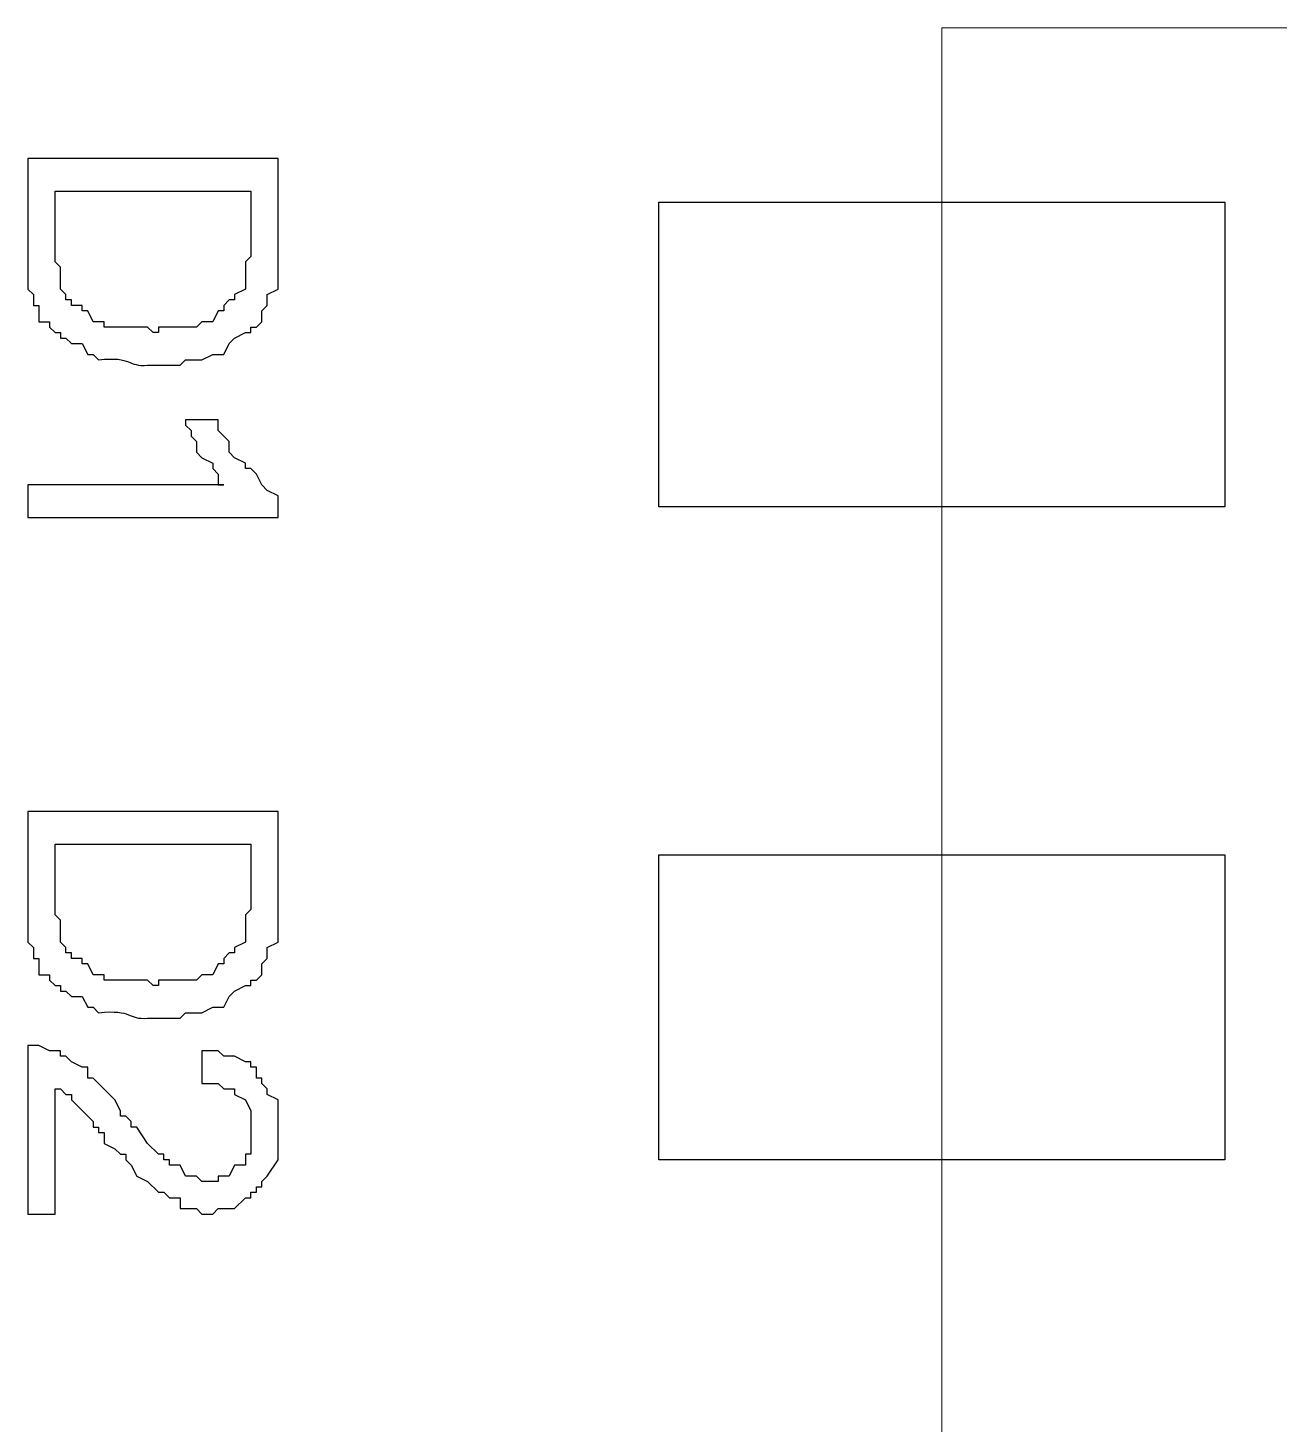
# Model space of a CAD drawing. Header units: millimetres. Extents: x -3 to 153, y 27 to 116.
# Drawn here: x 47.92 to 52.79, y 91.96 to 97.39 of the extents above; entities that cross this region are included whole.
import ezdxf

# ---------------------------------------------------------------- set-up
doc = ezdxf.new("R2010")
doc.units = ezdxf.units.MM
doc.header["$MEASUREMENT"] = 0
doc.layers.add('layer 1', color=7, linetype='Continuous')

msp = doc.modelspace()

# ---------------------------------------------------------------- linework, layer by layer
at = {"layer": 'layer 1', "color": 0, "lineweight": 20}
for points in [[(51.4728, 87.2514), (51.4728, 87.2514), (51.4728, 97.3902), (51.4728, 97.3902)], [(51.4728, 97.3902), (51.4728, 97.3902), (56.5528, 97.3902), (56.5528, 97.3902)]]:
    msp.add_open_spline(points, degree=3, dxfattribs=at)
at = {"layer": 'layer 1', "color": 0}
for points, knots in [([(47.9168, 96.8822), (47.9168, 96.8822), (48.8904, 96.8822), (48.8904, 96.8822), (48.8904, 96.8822), (48.8904, 96.8822), (48.8904, 96.5647), (48.8904, 96.5647), (48.8904, 96.5647), (48.8904, 96.5153), (48.8904, 96.4659), (48.8904, 96.4165), (48.8904, 96.4165), (48.8904, 96.4165), (48.8904, 96.3742), (48.8904, 96.3742), (48.8904, 96.3742), (48.8904, 96.3742), (48.8481, 96.353), (48.8481, 96.353), (48.8481, 96.353), (48.8481, 96.353), (48.8481, 96.3107), (48.8481, 96.3107), (48.8481, 96.3107), (48.8481, 96.3107), (48.8269, 96.2895), (48.8269, 96.2895), (48.8269, 96.2895), (48.8269, 96.2895), (48.8269, 96.2472), (48.8269, 96.2472), (48.8269, 96.2472), (48.8269, 96.2472), (48.8058, 96.226), (48.8058, 96.226), (48.8058, 96.226), (48.8058, 96.226), (48.7846, 96.226), (48.7846, 96.226), (48.7846, 96.226), (48.7846, 96.226), (48.7846, 96.2049), (48.7846, 96.2049), (48.7846, 96.2049), (48.7846, 96.2049), (48.7634, 96.2049), (48.7634, 96.2049), (48.7634, 96.2049), (48.7634, 96.2049), (48.7211, 96.1837), (48.7211, 96.1837), (48.7211, 96.1837), (48.7211, 96.1837), (48.6999, 96.1625), (48.6999, 96.1625), (48.6999, 96.1625), (48.6999, 96.1625), (48.6788, 96.1202), (48.6788, 96.1202), (48.6788, 96.1202), (48.6788, 96.1202), (48.6364, 96.1202), (48.6364, 96.1202), (48.6364, 96.1202), (48.6364, 96.1202), (48.5941, 96.099), (48.5941, 96.099), (48.5941, 96.099), (48.5941, 96.099), (48.5306, 96.099), (48.5306, 96.099), (48.5306, 96.099), (48.5306, 96.099), (48.5094, 96.0779), (48.5094, 96.0779), (48.5094, 96.0779), (48.5094, 96.0779), (48.3824, 96.0779), (48.3824, 96.0779), (48.3824, 96.0779), (48.3038, 96.0708), (48.3249, 96.1139), (48.1919, 96.099), (48.1919, 96.099), (48.1919, 96.099), (48.1708, 96.1202), (48.1708, 96.1202), (48.1708, 96.1202), (48.1708, 96.1202), (48.1496, 96.1202), (48.1496, 96.1202), (48.1496, 96.1202), (48.1496, 96.1202), (48.1284, 96.1625), (48.1284, 96.1625), (48.1284, 96.1625), (48.1284, 96.1625), (48.0861, 96.1625), (48.0861, 96.1625), (48.0861, 96.1625), (48.0861, 96.1625), (48.0649, 96.1837), (48.0649, 96.1837), (48.0649, 96.1837), (48.0649, 96.1837), (48.0438, 96.1837), (48.0438, 96.1837), (48.0438, 96.1837), (48.0438, 96.1837), (48.0438, 96.2049), (48.0438, 96.2049), (48.0438, 96.2049), (48.0438, 96.2049), (48.0226, 96.2049), (48.0226, 96.2049), (48.0226, 96.2049), (48.0226, 96.2049), (48.0014, 96.226), (48.0014, 96.226), (48.0014, 96.226), (48.0014, 96.226), (48.0014, 96.2472), (48.0014, 96.2472), (48.0014, 96.2472), (48.0014, 96.2472), (47.9591, 96.2472), (47.9591, 96.2472), (47.9591, 96.2472), (47.9591, 96.2472), (47.9591, 96.3107), (47.9591, 96.3107), (47.9591, 96.3107), (47.9591, 96.3107), (47.9379, 96.3107), (47.9379, 96.3107), (47.9379, 96.3107), (47.9379, 96.3107), (47.9379, 96.353), (47.9379, 96.353), (47.9379, 96.353), (47.9379, 96.353), (47.9168, 96.3742), (47.9168, 96.3742), (47.9168, 96.3742), (47.9168, 96.3742), (47.9168, 96.5435), (47.9168, 96.5435), (47.9168, 96.5435), (47.9168, 96.5435), (47.9168, 96.8822), (47.9168, 96.8822)], [0, 0, 0, 0, 0.025641, 0.025641, 0.025641, 0.025641, 0.051282, 0.051282, 0.051282, 0.051282, 0.076923, 0.076923, 0.076923, 0.076923, 0.102564, 0.102564, 0.102564, 0.102564, 0.128205, 0.128205, 0.128205, 0.128205, 0.153846, 0.153846, 0.153846, 0.153846, 0.179487, 0.179487, 0.179487, 0.179487, 0.205128, 0.205128, 0.205128, 0.205128, 0.230769, 0.230769, 0.230769, 0.230769, 0.25641, 0.25641, 0.25641, 0.25641, 0.282051, 0.282051, 0.282051, 0.282051, 0.307692, 0.307692, 0.307692, 0.307692, 0.333333, 0.333333, 0.333333, 0.333333, 0.358974, 0.358974, 0.358974, 0.358974, 0.384615, 0.384615, 0.384615, 0.384615, 0.410256, 0.410256, 0.410256, 0.410256, 0.435897, 0.435897, 0.435897, 0.435897, 0.461538, 0.461538, 0.461538, 0.461538, 0.487179, 0.487179, 0.487179, 0.487179, 0.512821, 0.512821, 0.512821, 0.512821, 0.538462, 0.538462, 0.538462, 0.538462, 0.564103, 0.564103, 0.564103, 0.564103, 0.589744, 0.589744, 0.589744, 0.589744, 0.615385, 0.615385, 0.615385, 0.615385, 0.641026, 0.641026, 0.641026, 0.641026, 0.666667, 0.666667, 0.666667, 0.666667, 0.692308, 0.692308, 0.692308, 0.692308, 0.717949, 0.717949, 0.717949, 0.717949, 0.74359, 0.74359, 0.74359, 0.74359, 0.769231, 0.769231, 0.769231, 0.769231, 0.794872, 0.794872, 0.794872, 0.794872, 0.820513, 0.820513, 0.820513, 0.820513, 0.846154, 0.846154, 0.846154, 0.846154, 0.871795, 0.871795, 0.871795, 0.871795, 0.897436, 0.897436, 0.897436, 0.897436, 0.923077, 0.923077, 0.923077, 0.923077, 0.948718, 0.948718, 0.948718, 0.948718, 1, 1, 1, 1]), ([(48.0226, 96.7552), (48.0226, 96.7552), (48.0226, 96.48), (48.0226, 96.48), (48.0226, 96.48), (48.0226, 96.48), (48.0438, 96.4589), (48.0438, 96.4589), (48.0438, 96.4589), (48.0438, 96.4589), (48.0438, 96.3742), (48.0438, 96.3742), (48.0438, 96.3742), (48.0438, 96.3742), (48.0649, 96.353), (48.0649, 96.353), (48.0649, 96.353), (48.0649, 96.353), (48.0649, 96.3319), (48.0649, 96.3319), (48.0649, 96.3319), (48.0649, 96.3319), (48.0861, 96.3319), (48.0861, 96.3319), (48.0861, 96.3319), (48.0861, 96.3319), (48.0861, 96.3107), (48.0861, 96.3107), (48.0861, 96.3107), (48.0861, 96.3107), (48.1284, 96.3107), (48.1284, 96.3107), (48.1284, 96.3107), (48.1284, 96.3107), (48.1284, 96.2895), (48.1284, 96.2895), (48.1284, 96.2895), (48.1284, 96.2895), (48.1496, 96.2895), (48.1496, 96.2895), (48.1496, 96.2895), (48.1496, 96.2895), (48.1708, 96.2472), (48.1708, 96.2472), (48.1708, 96.2472), (48.1708, 96.2472), (48.2131, 96.2472), (48.2131, 96.2472), (48.2131, 96.2472), (48.2131, 96.2472), (48.2131, 96.226), (48.2131, 96.226), (48.2131, 96.226), (48.2131, 96.226), (48.3824, 96.226), (48.3824, 96.226), (48.3824, 96.226), (48.3824, 96.226), (48.4036, 96.2049), (48.4036, 96.2049), (48.4036, 96.2049), (48.4036, 96.2049), (48.4248, 96.2049), (48.4248, 96.2049), (48.4248, 96.2049), (48.4248, 96.2049), (48.4248, 96.226), (48.4248, 96.226), (48.4248, 96.226), (48.4248, 96.226), (48.5729, 96.226), (48.5729, 96.226), (48.5729, 96.226), (48.5729, 96.226), (48.5941, 96.2472), (48.5941, 96.2472), (48.5941, 96.2472), (48.5941, 96.2472), (48.6364, 96.2472), (48.6364, 96.2472), (48.6364, 96.2472), (48.6364, 96.2472), (48.6576, 96.2895), (48.6576, 96.2895), (48.6576, 96.2895), (48.6576, 96.2895), (48.6788, 96.2895), (48.6788, 96.2895), (48.6788, 96.2895), (48.6788, 96.2895), (48.6788, 96.3107), (48.6788, 96.3107), (48.6788, 96.3107), (48.6788, 96.3107), (48.6999, 96.3319), (48.6999, 96.3319), (48.6999, 96.3319), (48.6999, 96.3319), (48.7211, 96.3319), (48.7211, 96.3319), (48.7211, 96.3319), (48.7211, 96.3319), (48.7211, 96.353), (48.7211, 96.353), (48.7211, 96.353), (48.7211, 96.353), (48.7634, 96.3742), (48.7634, 96.3742), (48.7634, 96.3742), (48.7634, 96.3742), (48.7634, 96.48), (48.7634, 96.48), (48.7634, 96.48), (48.7634, 96.48), (48.7846, 96.5012), (48.7846, 96.5012), (48.7846, 96.5012), (48.7846, 96.5012), (48.7846, 96.7552), (48.7846, 96.7552), (48.7846, 96.7552), (48.7846, 96.7552), (48.0226, 96.7552), (48.0226, 96.7552)], [0, 0, 0, 0, 0.03125, 0.03125, 0.03125, 0.03125, 0.0625, 0.0625, 0.0625, 0.0625, 0.09375, 0.09375, 0.09375, 0.09375, 0.125, 0.125, 0.125, 0.125, 0.15625, 0.15625, 0.15625, 0.15625, 0.1875, 0.1875, 0.1875, 0.1875, 0.21875, 0.21875, 0.21875, 0.21875, 0.25, 0.25, 0.25, 0.25, 0.28125, 0.28125, 0.28125, 0.28125, 0.3125, 0.3125, 0.3125, 0.3125, 0.34375, 0.34375, 0.34375, 0.34375, 0.375, 0.375, 0.375, 0.375, 0.40625, 0.40625, 0.40625, 0.40625, 0.4375, 0.4375, 0.4375, 0.4375, 0.46875, 0.46875, 0.46875, 0.46875, 0.5, 0.5, 0.5, 0.5, 0.53125, 0.53125, 0.53125, 0.53125, 0.5625, 0.5625, 0.5625, 0.5625, 0.59375, 0.59375, 0.59375, 0.59375, 0.625, 0.625, 0.625, 0.625, 0.65625, 0.65625, 0.65625, 0.65625, 0.6875, 0.6875, 0.6875, 0.6875, 0.71875, 0.71875, 0.71875, 0.71875, 0.75, 0.75, 0.75, 0.75, 0.78125, 0.78125, 0.78125, 0.78125, 0.8125, 0.8125, 0.8125, 0.8125, 0.84375, 0.84375, 0.84375, 0.84375, 0.875, 0.875, 0.875, 0.875, 0.90625, 0.90625, 0.90625, 0.90625, 0.9375, 0.9375, 0.9375, 0.9375, 1, 1, 1, 1]), ([(50.3721, 96.7129), (50.3721, 96.7129), (50.3721, 95.5275), (50.3721, 95.5275), (50.3721, 95.5275), (50.3721, 95.5275), (52.5734, 95.5275), (52.5734, 95.5275), (52.5734, 95.5275), (52.5734, 95.5275), (52.5734, 96.7129), (52.5734, 96.7129), (52.5734, 96.7129), (52.5734, 96.7129), (50.3721, 96.7129), (50.3721, 96.7129)], [0, 0, 0, 0, 0.2, 0.2, 0.2, 0.2, 0.4, 0.4, 0.4, 0.4, 0.6, 0.6, 0.6, 0.6, 1, 1, 1, 1]), ([(47.9168, 95.4852), (47.9168, 95.4852), (47.9168, 95.6122), (47.9168, 95.6122), (47.9168, 95.6122), (47.9168, 95.6122), (48.6788, 95.6122), (48.6788, 95.6122), (48.6788, 95.6122), (48.6788, 95.6122), (48.6576, 95.6122), (48.6576, 95.6122), (48.6576, 95.6122), (48.6576, 95.6122), (48.6576, 95.6545), (48.6576, 95.6545), (48.6576, 95.6545), (48.6576, 95.6545), (48.6364, 95.6757), (48.6364, 95.6757), (48.6364, 95.6757), (48.6364, 95.6757), (48.6364, 95.6969), (48.6364, 95.6969), (48.6364, 95.6969), (48.6364, 95.6969), (48.5941, 95.718), (48.5941, 95.718), (48.5941, 95.718), (48.5941, 95.718), (48.5729, 95.7392), (48.5729, 95.7392), (48.5729, 95.7392), (48.5729, 95.7392), (48.5729, 95.7815), (48.5729, 95.7815), (48.5729, 95.7815), (48.5729, 95.7815), (48.5518, 95.8027), (48.5518, 95.8027), (48.5518, 95.8027), (48.5518, 95.8027), (48.5518, 95.8239), (48.5518, 95.8239), (48.5518, 95.8239), (48.5518, 95.8239), (48.5306, 95.845), (48.5306, 95.845), (48.5306, 95.845), (48.5306, 95.845), (48.5306, 95.8662), (48.5306, 95.8662), (48.5306, 95.8662), (48.5306, 95.8662), (48.6576, 95.8662), (48.6576, 95.8662), (48.6576, 95.8662), (48.6576, 95.8662), (48.6576, 95.8239), (48.6576, 95.8239), (48.6576, 95.8239), (48.6576, 95.8239), (48.6999, 95.7815), (48.6999, 95.7815), (48.6999, 95.7815), (48.6999, 95.7815), (48.6999, 95.7392), (48.6999, 95.7392), (48.6999, 95.7392), (48.6999, 95.7392), (48.7211, 95.718), (48.7211, 95.718), (48.7211, 95.718), (48.7211, 95.718), (48.7634, 95.6969), (48.7634, 95.6969), (48.7634, 95.6969), (48.7634, 95.6969), (48.7634, 95.6757), (48.7634, 95.6757), (48.7634, 95.6757), (48.7634, 95.6757), (48.7846, 95.6757), (48.7846, 95.6757), (48.7846, 95.6757), (48.7846, 95.6757), (48.8058, 95.6545), (48.8058, 95.6545), (48.8058, 95.6545), (48.8058, 95.6545), (48.8269, 95.6122), (48.8269, 95.6122), (48.8269, 95.6122), (48.8269, 95.6122), (48.8481, 95.591), (48.8481, 95.591), (48.8481, 95.591), (48.8481, 95.591), (48.8904, 95.5699), (48.8904, 95.5699), (48.8904, 95.5699), (48.8904, 95.5699), (48.8904, 95.4852), (48.8904, 95.4852), (48.8904, 95.4852), (48.8904, 95.4852), (47.9168, 95.4852), (47.9168, 95.4852)], [0, 0, 0, 0, 0.035714, 0.035714, 0.035714, 0.035714, 0.071429, 0.071429, 0.071429, 0.071429, 0.107143, 0.107143, 0.107143, 0.107143, 0.142857, 0.142857, 0.142857, 0.142857, 0.178571, 0.178571, 0.178571, 0.178571, 0.214286, 0.214286, 0.214286, 0.214286, 0.25, 0.25, 0.25, 0.25, 0.285714, 0.285714, 0.285714, 0.285714, 0.321429, 0.321429, 0.321429, 0.321429, 0.357143, 0.357143, 0.357143, 0.357143, 0.392857, 0.392857, 0.392857, 0.392857, 0.428571, 0.428571, 0.428571, 0.428571, 0.464286, 0.464286, 0.464286, 0.464286, 0.5, 0.5, 0.5, 0.5, 0.535714, 0.535714, 0.535714, 0.535714, 0.571429, 0.571429, 0.571429, 0.571429, 0.607143, 0.607143, 0.607143, 0.607143, 0.642857, 0.642857, 0.642857, 0.642857, 0.678571, 0.678571, 0.678571, 0.678571, 0.714286, 0.714286, 0.714286, 0.714286, 0.75, 0.75, 0.75, 0.75, 0.785714, 0.785714, 0.785714, 0.785714, 0.821429, 0.821429, 0.821429, 0.821429, 0.857143, 0.857143, 0.857143, 0.857143, 0.892857, 0.892857, 0.892857, 0.892857, 0.928571, 0.928571, 0.928571, 0.928571, 1, 1, 1, 1]), ([(47.9168, 94.3422), (47.9168, 94.3422), (48.8904, 94.3422), (48.8904, 94.3422), (48.8904, 94.3422), (48.8904, 94.3422), (48.8904, 94.0247), (48.8904, 94.0247), (48.8904, 94.0247), (48.8904, 93.9753), (48.8904, 93.9259), (48.8904, 93.8765), (48.8904, 93.8765), (48.8904, 93.8765), (48.8904, 93.8342), (48.8904, 93.8342), (48.8904, 93.8342), (48.8904, 93.8342), (48.8481, 93.813), (48.8481, 93.813), (48.8481, 93.813), (48.8481, 93.813), (48.8481, 93.7707), (48.8481, 93.7707), (48.8481, 93.7707), (48.8481, 93.7707), (48.8269, 93.7495), (48.8269, 93.7495), (48.8269, 93.7495), (48.8269, 93.7495), (48.8269, 93.7072), (48.8269, 93.7072), (48.8269, 93.7072), (48.8269, 93.7072), (48.8058, 93.686), (48.8058, 93.686), (48.8058, 93.686), (48.8058, 93.686), (48.7846, 93.686), (48.7846, 93.686), (48.7846, 93.686), (48.7846, 93.686), (48.7846, 93.6649), (48.7846, 93.6649), (48.7846, 93.6649), (48.7846, 93.6649), (48.7634, 93.6649), (48.7634, 93.6649), (48.7634, 93.6649), (48.7634, 93.6649), (48.7211, 93.6437), (48.7211, 93.6437), (48.7211, 93.6437), (48.7211, 93.6437), (48.6999, 93.6225), (48.6999, 93.6225), (48.6999, 93.6225), (48.6999, 93.6225), (48.6788, 93.5802), (48.6788, 93.5802), (48.6788, 93.5802), (48.6788, 93.5802), (48.6364, 93.5802), (48.6364, 93.5802), (48.6364, 93.5802), (48.6364, 93.5802), (48.5941, 93.559), (48.5941, 93.559), (48.5941, 93.559), (48.5941, 93.559), (48.5306, 93.559), (48.5306, 93.559), (48.5306, 93.559), (48.5306, 93.559), (48.5094, 93.5379), (48.5094, 93.5379), (48.5094, 93.5379), (48.5094, 93.5379), (48.3824, 93.5379), (48.3824, 93.5379), (48.3824, 93.5379), (48.3038, 93.5308), (48.3249, 93.5739), (48.1919, 93.559), (48.1919, 93.559), (48.1919, 93.559), (48.1708, 93.5802), (48.1708, 93.5802), (48.1708, 93.5802), (48.1708, 93.5802), (48.1496, 93.5802), (48.1496, 93.5802), (48.1496, 93.5802), (48.1496, 93.5802), (48.1284, 93.6225), (48.1284, 93.6225), (48.1284, 93.6225), (48.1284, 93.6225), (48.0861, 93.6225), (48.0861, 93.6225), (48.0861, 93.6225), (48.0861, 93.6225), (48.0649, 93.6437), (48.0649, 93.6437), (48.0649, 93.6437), (48.0649, 93.6437), (48.0438, 93.6437), (48.0438, 93.6437), (48.0438, 93.6437), (48.0438, 93.6437), (48.0438, 93.6649), (48.0438, 93.6649), (48.0438, 93.6649), (48.0438, 93.6649), (48.0226, 93.6649), (48.0226, 93.6649), (48.0226, 93.6649), (48.0226, 93.6649), (48.0014, 93.686), (48.0014, 93.686), (48.0014, 93.686), (48.0014, 93.686), (48.0014, 93.7072), (48.0014, 93.7072), (48.0014, 93.7072), (48.0014, 93.7072), (47.9591, 93.7072), (47.9591, 93.7072), (47.9591, 93.7072), (47.9591, 93.7072), (47.9591, 93.7707), (47.9591, 93.7707), (47.9591, 93.7707), (47.9591, 93.7707), (47.9379, 93.7707), (47.9379, 93.7707), (47.9379, 93.7707), (47.9379, 93.7707), (47.9379, 93.813), (47.9379, 93.813), (47.9379, 93.813), (47.9379, 93.813), (47.9168, 93.8342), (47.9168, 93.8342), (47.9168, 93.8342), (47.9168, 93.8342), (47.9168, 94.0035), (47.9168, 94.0035), (47.9168, 94.0035), (47.9168, 94.0035), (47.9168, 94.3422), (47.9168, 94.3422)], [0, 0, 0, 0, 0.025641, 0.025641, 0.025641, 0.025641, 0.051282, 0.051282, 0.051282, 0.051282, 0.076923, 0.076923, 0.076923, 0.076923, 0.102564, 0.102564, 0.102564, 0.102564, 0.128205, 0.128205, 0.128205, 0.128205, 0.153846, 0.153846, 0.153846, 0.153846, 0.179487, 0.179487, 0.179487, 0.179487, 0.205128, 0.205128, 0.205128, 0.205128, 0.230769, 0.230769, 0.230769, 0.230769, 0.25641, 0.25641, 0.25641, 0.25641, 0.282051, 0.282051, 0.282051, 0.282051, 0.307692, 0.307692, 0.307692, 0.307692, 0.333333, 0.333333, 0.333333, 0.333333, 0.358974, 0.358974, 0.358974, 0.358974, 0.384615, 0.384615, 0.384615, 0.384615, 0.410256, 0.410256, 0.410256, 0.410256, 0.435897, 0.435897, 0.435897, 0.435897, 0.461538, 0.461538, 0.461538, 0.461538, 0.487179, 0.487179, 0.487179, 0.487179, 0.512821, 0.512821, 0.512821, 0.512821, 0.538462, 0.538462, 0.538462, 0.538462, 0.564103, 0.564103, 0.564103, 0.564103, 0.589744, 0.589744, 0.589744, 0.589744, 0.615385, 0.615385, 0.615385, 0.615385, 0.641026, 0.641026, 0.641026, 0.641026, 0.666667, 0.666667, 0.666667, 0.666667, 0.692308, 0.692308, 0.692308, 0.692308, 0.717949, 0.717949, 0.717949, 0.717949, 0.74359, 0.74359, 0.74359, 0.74359, 0.769231, 0.769231, 0.769231, 0.769231, 0.794872, 0.794872, 0.794872, 0.794872, 0.820513, 0.820513, 0.820513, 0.820513, 0.846154, 0.846154, 0.846154, 0.846154, 0.871795, 0.871795, 0.871795, 0.871795, 0.897436, 0.897436, 0.897436, 0.897436, 0.923077, 0.923077, 0.923077, 0.923077, 0.948718, 0.948718, 0.948718, 0.948718, 1, 1, 1, 1]), ([(48.0226, 94.2152), (48.0226, 94.2152), (48.0226, 93.94), (48.0226, 93.94), (48.0226, 93.94), (48.0226, 93.94), (48.0438, 93.9189), (48.0438, 93.9189), (48.0438, 93.9189), (48.0438, 93.9189), (48.0438, 93.8342), (48.0438, 93.8342), (48.0438, 93.8342), (48.0438, 93.8342), (48.0649, 93.813), (48.0649, 93.813), (48.0649, 93.813), (48.0649, 93.813), (48.0649, 93.7919), (48.0649, 93.7919), (48.0649, 93.7919), (48.0649, 93.7919), (48.0861, 93.7919), (48.0861, 93.7919), (48.0861, 93.7919), (48.0861, 93.7919), (48.0861, 93.7707), (48.0861, 93.7707), (48.0861, 93.7707), (48.0861, 93.7707), (48.1284, 93.7707), (48.1284, 93.7707), (48.1284, 93.7707), (48.1284, 93.7707), (48.1284, 93.7495), (48.1284, 93.7495), (48.1284, 93.7495), (48.1284, 93.7495), (48.1496, 93.7495), (48.1496, 93.7495), (48.1496, 93.7495), (48.1496, 93.7495), (48.1708, 93.7072), (48.1708, 93.7072), (48.1708, 93.7072), (48.1708, 93.7072), (48.2131, 93.7072), (48.2131, 93.7072), (48.2131, 93.7072), (48.2131, 93.7072), (48.2131, 93.686), (48.2131, 93.686), (48.2131, 93.686), (48.2131, 93.686), (48.3824, 93.686), (48.3824, 93.686), (48.3824, 93.686), (48.3824, 93.686), (48.4036, 93.6649), (48.4036, 93.6649), (48.4036, 93.6649), (48.4036, 93.6649), (48.4248, 93.6649), (48.4248, 93.6649), (48.4248, 93.6649), (48.4248, 93.6649), (48.4248, 93.686), (48.4248, 93.686), (48.4248, 93.686), (48.4248, 93.686), (48.5729, 93.686), (48.5729, 93.686), (48.5729, 93.686), (48.5729, 93.686), (48.5941, 93.7072), (48.5941, 93.7072), (48.5941, 93.7072), (48.5941, 93.7072), (48.6364, 93.7072), (48.6364, 93.7072), (48.6364, 93.7072), (48.6364, 93.7072), (48.6576, 93.7495), (48.6576, 93.7495), (48.6576, 93.7495), (48.6576, 93.7495), (48.6788, 93.7495), (48.6788, 93.7495), (48.6788, 93.7495), (48.6788, 93.7495), (48.6788, 93.7707), (48.6788, 93.7707), (48.6788, 93.7707), (48.6788, 93.7707), (48.6999, 93.7919), (48.6999, 93.7919), (48.6999, 93.7919), (48.6999, 93.7919), (48.7211, 93.7919), (48.7211, 93.7919), (48.7211, 93.7919), (48.7211, 93.7919), (48.7211, 93.813), (48.7211, 93.813), (48.7211, 93.813), (48.7211, 93.813), (48.7634, 93.8342), (48.7634, 93.8342), (48.7634, 93.8342), (48.7634, 93.8342), (48.7634, 93.94), (48.7634, 93.94), (48.7634, 93.94), (48.7634, 93.94), (48.7846, 93.9612), (48.7846, 93.9612), (48.7846, 93.9612), (48.7846, 93.9612), (48.7846, 94.2152), (48.7846, 94.2152), (48.7846, 94.2152), (48.7846, 94.2152), (48.0226, 94.2152), (48.0226, 94.2152)], [0, 0, 0, 0, 0.03125, 0.03125, 0.03125, 0.03125, 0.0625, 0.0625, 0.0625, 0.0625, 0.09375, 0.09375, 0.09375, 0.09375, 0.125, 0.125, 0.125, 0.125, 0.15625, 0.15625, 0.15625, 0.15625, 0.1875, 0.1875, 0.1875, 0.1875, 0.21875, 0.21875, 0.21875, 0.21875, 0.25, 0.25, 0.25, 0.25, 0.28125, 0.28125, 0.28125, 0.28125, 0.3125, 0.3125, 0.3125, 0.3125, 0.34375, 0.34375, 0.34375, 0.34375, 0.375, 0.375, 0.375, 0.375, 0.40625, 0.40625, 0.40625, 0.40625, 0.4375, 0.4375, 0.4375, 0.4375, 0.46875, 0.46875, 0.46875, 0.46875, 0.5, 0.5, 0.5, 0.5, 0.53125, 0.53125, 0.53125, 0.53125, 0.5625, 0.5625, 0.5625, 0.5625, 0.59375, 0.59375, 0.59375, 0.59375, 0.625, 0.625, 0.625, 0.625, 0.65625, 0.65625, 0.65625, 0.65625, 0.6875, 0.6875, 0.6875, 0.6875, 0.71875, 0.71875, 0.71875, 0.71875, 0.75, 0.75, 0.75, 0.75, 0.78125, 0.78125, 0.78125, 0.78125, 0.8125, 0.8125, 0.8125, 0.8125, 0.84375, 0.84375, 0.84375, 0.84375, 0.875, 0.875, 0.875, 0.875, 0.90625, 0.90625, 0.90625, 0.90625, 0.9375, 0.9375, 0.9375, 0.9375, 1, 1, 1, 1]), ([(50.3721, 94.1729), (50.3721, 94.1729), (50.3721, 92.9875), (50.3721, 92.9875), (50.3721, 92.9875), (50.3721, 92.9875), (52.5734, 92.9875), (52.5734, 92.9875), (52.5734, 92.9875), (52.5734, 92.9875), (52.5734, 94.1729), (52.5734, 94.1729), (52.5734, 94.1729), (52.5734, 94.1729), (50.3721, 94.1729), (50.3721, 94.1729)], [0, 0, 0, 0, 0.2, 0.2, 0.2, 0.2, 0.4, 0.4, 0.4, 0.4, 0.6, 0.6, 0.6, 0.6, 1, 1, 1, 1]), ([(48.0226, 92.7759), (48.0226, 92.7759), (47.9168, 92.7759), (47.9168, 92.7759), (47.9168, 92.7759), (47.9168, 92.7759), (47.9168, 93.432), (47.9168, 93.432), (47.9168, 93.432), (47.9168, 93.432), (47.9591, 93.432), (47.9591, 93.432), (47.9591, 93.432), (47.9591, 93.432), (48.0014, 93.4109), (48.0014, 93.4109), (48.0014, 93.4109), (48.0014, 93.4109), (48.0438, 93.4109), (48.0438, 93.4109), (48.0438, 93.4109), (48.0438, 93.4109), (48.0438, 93.3897), (48.0438, 93.3897), (48.0438, 93.3897), (48.0438, 93.3897), (48.0649, 93.3897), (48.0649, 93.3897), (48.0649, 93.3897), (48.0649, 93.3897), (48.0861, 93.3685), (48.0861, 93.3685), (48.0861, 93.3685), (48.0861, 93.3685), (48.1284, 93.3474), (48.1284, 93.3474), (48.1284, 93.3474), (48.1284, 93.3474), (48.1496, 93.3474), (48.1496, 93.3474), (48.1496, 93.3474), (48.1496, 93.3474), (48.1496, 93.305), (48.1496, 93.305), (48.1496, 93.305), (48.1496, 93.305), (48.1708, 93.305), (48.1708, 93.305), (48.1708, 93.305), (48.1708, 93.305), (48.2554, 93.2204), (48.2554, 93.2204), (48.2554, 93.2204), (48.2554, 93.2204), (48.2766, 93.178), (48.2766, 93.178), (48.2766, 93.178), (48.2766, 93.178), (48.2766, 93.1569), (48.2766, 93.1569), (48.2766, 93.1569), (48.2766, 93.1569), (48.2978, 93.1569), (48.2978, 93.1569), (48.2978, 93.1569), (48.2978, 93.1569), (48.3189, 93.1357), (48.3189, 93.1357), (48.3189, 93.1357), (48.3189, 93.1357), (48.3189, 93.1145), (48.3189, 93.1145), (48.3189, 93.1145), (48.3189, 93.1145), (48.3401, 93.1145), (48.3401, 93.1145), (48.3401, 93.1145), (48.3401, 93.1145), (48.3824, 93.051), (48.3824, 93.051), (48.3824, 93.051), (48.3824, 93.051), (48.4248, 93.0087), (48.4248, 93.0087), (48.4248, 93.0087), (48.4248, 93.0087), (48.4459, 93.0087), (48.4459, 93.0087), (48.4459, 93.0087), (48.4459, 93.0087), (48.4459, 92.9875), (48.4459, 92.9875), (48.4459, 92.9875), (48.4459, 92.9875), (48.4671, 92.9875), (48.4671, 92.9875), (48.4671, 92.9875), (48.4671, 92.9875), (48.4671, 92.9664), (48.4671, 92.9664), (48.4671, 92.9664), (48.4671, 92.9664), (48.5094, 92.9664), (48.5094, 92.9664), (48.5094, 92.9664), (48.5094, 92.9664), (48.5306, 92.924), (48.5306, 92.924), (48.5306, 92.924), (48.5306, 92.924), (48.5729, 92.924), (48.5729, 92.924), (48.5729, 92.924), (48.5729, 92.924), (48.5941, 92.9029), (48.5941, 92.9029), (48.5941, 92.9029), (48.5941, 92.9029), (48.6576, 92.9029), (48.6576, 92.9029), (48.6576, 92.9029), (48.6576, 92.9029), (48.6576, 92.924), (48.6576, 92.924), (48.6576, 92.924), (48.6576, 92.924), (48.6999, 92.924), (48.6999, 92.924), (48.6999, 92.924), (48.6999, 92.924), (48.7211, 92.9664), (48.7211, 92.9664), (48.7211, 92.9664), (48.7211, 92.9664), (48.7634, 92.9664), (48.7634, 92.9664), (48.7634, 92.9664), (48.7634, 92.9664), (48.7634, 93.0087), (48.7634, 93.0087), (48.7634, 93.0087), (48.7634, 93.0087), (48.7846, 93.0087), (48.7846, 93.0087), (48.7846, 93.0087), (48.7846, 93.0087), (48.7846, 93.178), (48.7846, 93.178), (48.7846, 93.178), (48.7846, 93.178), (48.7634, 93.2204), (48.7634, 93.2204), (48.7634, 93.2204), (48.7634, 93.2204), (48.7211, 93.2415), (48.7211, 93.2415), (48.7211, 93.2415), (48.7211, 93.2415), (48.7211, 93.2627), (48.7211, 93.2627), (48.7211, 93.2627), (48.7211, 93.2627), (48.6788, 93.2627), (48.6788, 93.2627), (48.6788, 93.2627), (48.6788, 93.2627), (48.6576, 93.2839), (48.6576, 93.2839), (48.6576, 93.2839), (48.6576, 93.2839), (48.5941, 93.2839), (48.5941, 93.2839), (48.5941, 93.2839), (48.5941, 93.2839), (48.5941, 93.4109), (48.5941, 93.4109), (48.5941, 93.4109), (48.5941, 93.4109), (48.6576, 93.4109), (48.6576, 93.4109), (48.6576, 93.4109), (48.6576, 93.4109), (48.6788, 93.3897), (48.6788, 93.3897), (48.6788, 93.3897), (48.6788, 93.3897), (48.7211, 93.3897), (48.7211, 93.3897), (48.7211, 93.3897), (48.7211, 93.3897), (48.7634, 93.3685), (48.7634, 93.3685), (48.7634, 93.3685), (48.7634, 93.3685), (48.7846, 93.3685), (48.7846, 93.3685), (48.7846, 93.3685), (48.7846, 93.3685), (48.7846, 93.3474), (48.7846, 93.3474), (48.7846, 93.3474), (48.7846, 93.3474), (48.8058, 93.3474), (48.8058, 93.3474), (48.8058, 93.3474), (48.8058, 93.3474), (48.8058, 93.305), (48.8058, 93.305), (48.8058, 93.305), (48.8058, 93.305), (48.8269, 93.305), (48.8269, 93.305), (48.8269, 93.305), (48.8269, 93.305), (48.8269, 93.2839), (48.8269, 93.2839), (48.8269, 93.2839), (48.8269, 93.2839), (48.8481, 93.2627), (48.8481, 93.2627), (48.8481, 93.2627), (48.8481, 93.2627), (48.8481, 93.2415), (48.8481, 93.2415), (48.8481, 93.2415), (48.8481, 93.2415), (48.8904, 93.2204), (48.8904, 93.2204), (48.8904, 93.2204), (48.8904, 93.2204), (48.8904, 92.9875), (48.8904, 92.9875), (48.8904, 92.9875), (48.8904, 92.9875), (48.8481, 92.924), (48.8481, 92.924), (48.8481, 92.924), (48.8481, 92.924), (48.8269, 92.9029), (48.8269, 92.9029), (48.8269, 92.9029), (48.8269, 92.9029), (48.8269, 92.8817), (48.8269, 92.8817), (48.8269, 92.8817), (48.8269, 92.8817), (48.8058, 92.8817), (48.8058, 92.8817), (48.8058, 92.8817), (48.8058, 92.8817), (48.8058, 92.8605), (48.8058, 92.8605), (48.8058, 92.8605), (48.8058, 92.8605), (48.7846, 92.8605), (48.7846, 92.8605), (48.7846, 92.8605), (48.7846, 92.8605), (48.7846, 92.8394), (48.7846, 92.8394), (48.7846, 92.8394), (48.7846, 92.8394), (48.7634, 92.8394), (48.7634, 92.8394), (48.7634, 92.8394), (48.7634, 92.8394), (48.7211, 92.797), (48.7211, 92.797), (48.7211, 92.797), (48.7211, 92.797), (48.6576, 92.797), (48.6576, 92.797), (48.6576, 92.797), (48.6576, 92.797), (48.6364, 92.7759), (48.6364, 92.7759), (48.6364, 92.7759), (48.6364, 92.7759), (48.5941, 92.7759), (48.5941, 92.7759), (48.5941, 92.7759), (48.5941, 92.7759), (48.5729, 92.797), (48.5729, 92.797), (48.5729, 92.797), (48.5729, 92.797), (48.5094, 92.797), (48.5094, 92.797), (48.5094, 92.797), (48.5094, 92.797), (48.5094, 92.8394), (48.5094, 92.8394), (48.5094, 92.8394), (48.5094, 92.8394), (48.4671, 92.8394), (48.4671, 92.8394), (48.4671, 92.8394), (48.4671, 92.8394), (48.4459, 92.8605), (48.4459, 92.8605), (48.4459, 92.8605), (48.4459, 92.8605), (48.4248, 92.8605), (48.4248, 92.8605), (48.4248, 92.8605), (48.4248, 92.8605), (48.3824, 92.9029), (48.3824, 92.9029), (48.3824, 92.9029), (48.3824, 92.9029), (48.3401, 92.924), (48.3401, 92.924), (48.3401, 92.924), (48.3401, 92.924), (48.3189, 92.9664), (48.3189, 92.9664), (48.3189, 92.9664), (48.3189, 92.9664), (48.2978, 92.9875), (48.2978, 92.9875), (48.2978, 92.9875), (48.2978, 92.9875), (48.2978, 93.0087), (48.2978, 93.0087), (48.2978, 93.0087), (48.2978, 93.0087), (48.2766, 93.0087), (48.2766, 93.0087), (48.2766, 93.0087), (48.2766, 93.0087), (48.2554, 93.0299), (48.2554, 93.0299), (48.2554, 93.0299), (48.2554, 93.0299), (48.2131, 93.051), (48.2131, 93.051), (48.2131, 93.051), (48.2131, 93.051), (48.2131, 93.0934), (48.2131, 93.0934), (48.2131, 93.0934), (48.2131, 93.0934), (48.1919, 93.0934), (48.1919, 93.0934), (48.1919, 93.0934), (48.1919, 93.0934), (48.1919, 93.1145), (48.1919, 93.1145), (48.1919, 93.1145), (48.1919, 93.1145), (48.1708, 93.1145), (48.1708, 93.1145), (48.1708, 93.1145), (48.1708, 93.1145), (48.1708, 93.1357), (48.1708, 93.1357), (48.1708, 93.1357), (48.1708, 93.1357), (48.0861, 93.2204), (48.0861, 93.2204), (48.0861, 93.2204), (48.0861, 93.2204), (48.0861, 93.2415), (48.0861, 93.2415), (48.0861, 93.2415), (48.0861, 93.2415), (48.0649, 93.2415), (48.0649, 93.2415), (48.0649, 93.2415), (48.0649, 93.2415), (48.0438, 93.2627), (48.0438, 93.2627), (48.0438, 93.2627), (48.0438, 93.2627), (48.0226, 93.2627), (48.0226, 93.2627), (48.0226, 93.2627), (48.0226, 93.2627), (48.0226, 92.7759), (48.0226, 92.7759)], [0, 0, 0, 0, 0.010417, 0.010417, 0.010417, 0.010417, 0.020833, 0.020833, 0.020833, 0.020833, 0.03125, 0.03125, 0.03125, 0.03125, 0.041667, 0.041667, 0.041667, 0.041667, 0.052083, 0.052083, 0.052083, 0.052083, 0.0625, 0.0625, 0.0625, 0.0625, 0.072917, 0.072917, 0.072917, 0.072917, 0.083333, 0.083333, 0.083333, 0.083333, 0.09375, 0.09375, 0.09375, 0.09375, 0.104167, 0.104167, 0.104167, 0.104167, 0.114583, 0.114583, 0.114583, 0.114583, 0.125, 0.125, 0.125, 0.125, 0.135417, 0.135417, 0.135417, 0.135417, 0.145833, 0.145833, 0.145833, 0.145833, 0.15625, 0.15625, 0.15625, 0.15625, 0.166667, 0.166667, 0.166667, 0.166667, 0.177083, 0.177083, 0.177083, 0.177083, 0.1875, 0.1875, 0.1875, 0.1875, 0.197917, 0.197917, 0.197917, 0.197917, 0.208333, 0.208333, 0.208333, 0.208333, 0.21875, 0.21875, 0.21875, 0.21875, 0.229167, 0.229167, 0.229167, 0.229167, 0.239583, 0.239583, 0.239583, 0.239583, 0.25, 0.25, 0.25, 0.25, 0.260417, 0.260417, 0.260417, 0.260417, 0.270833, 0.270833, 0.270833, 0.270833, 0.28125, 0.28125, 0.28125, 0.28125, 0.291667, 0.291667, 0.291667, 0.291667, 0.302083, 0.302083, 0.302083, 0.302083, 0.3125, 0.3125, 0.3125, 0.3125, 0.322917, 0.322917, 0.322917, 0.322917, 0.333333, 0.333333, 0.333333, 0.333333, 0.34375, 0.34375, 0.34375, 0.34375, 0.354167, 0.354167, 0.354167, 0.354167, 0.364583, 0.364583, 0.364583, 0.364583, 0.375, 0.375, 0.375, 0.375, 0.385417, 0.385417, 0.385417, 0.385417, 0.395833, 0.395833, 0.395833, 0.395833, 0.40625, 0.40625, 0.40625, 0.40625, 0.416667, 0.416667, 0.416667, 0.416667, 0.427083, 0.427083, 0.427083, 0.427083, 0.4375, 0.4375, 0.4375, 0.4375, 0.447917, 0.447917, 0.447917, 0.447917, 0.458333, 0.458333, 0.458333, 0.458333, 0.46875, 0.46875, 0.46875, 0.46875, 0.479167, 0.479167, 0.479167, 0.479167, 0.489583, 0.489583, 0.489583, 0.489583, 0.5, 0.5, 0.5, 0.5, 0.510417, 0.510417, 0.510417, 0.510417, 0.520833, 0.520833, 0.520833, 0.520833, 0.53125, 0.53125, 0.53125, 0.53125, 0.541667, 0.541667, 0.541667, 0.541667, 0.552083, 0.552083, 0.552083, 0.552083, 0.5625, 0.5625, 0.5625, 0.5625, 0.572917, 0.572917, 0.572917, 0.572917, 0.583333, 0.583333, 0.583333, 0.583333, 0.59375, 0.59375, 0.59375, 0.59375, 0.604167, 0.604167, 0.604167, 0.604167, 0.614583, 0.614583, 0.614583, 0.614583, 0.625, 0.625, 0.625, 0.625, 0.635417, 0.635417, 0.635417, 0.635417, 0.645833, 0.645833, 0.645833, 0.645833, 0.65625, 0.65625, 0.65625, 0.65625, 0.666667, 0.666667, 0.666667, 0.666667, 0.677083, 0.677083, 0.677083, 0.677083, 0.6875, 0.6875, 0.6875, 0.6875, 0.697917, 0.697917, 0.697917, 0.697917, 0.708333, 0.708333, 0.708333, 0.708333, 0.71875, 0.71875, 0.71875, 0.71875, 0.729167, 0.729167, 0.729167, 0.729167, 0.739583, 0.739583, 0.739583, 0.739583, 0.75, 0.75, 0.75, 0.75, 0.760417, 0.760417, 0.760417, 0.760417, 0.770833, 0.770833, 0.770833, 0.770833, 0.78125, 0.78125, 0.78125, 0.78125, 0.791667, 0.791667, 0.791667, 0.791667, 0.802083, 0.802083, 0.802083, 0.802083, 0.8125, 0.8125, 0.8125, 0.8125, 0.822917, 0.822917, 0.822917, 0.822917, 0.833333, 0.833333, 0.833333, 0.833333, 0.84375, 0.84375, 0.84375, 0.84375, 0.854167, 0.854167, 0.854167, 0.854167, 0.864583, 0.864583, 0.864583, 0.864583, 0.875, 0.875, 0.875, 0.875, 0.885417, 0.885417, 0.885417, 0.885417, 0.895833, 0.895833, 0.895833, 0.895833, 0.90625, 0.90625, 0.90625, 0.90625, 0.916667, 0.916667, 0.916667, 0.916667, 0.927083, 0.927083, 0.927083, 0.927083, 0.9375, 0.9375, 0.9375, 0.9375, 0.947917, 0.947917, 0.947917, 0.947917, 0.958333, 0.958333, 0.958333, 0.958333, 0.96875, 0.96875, 0.96875, 0.96875, 0.979167, 0.979167, 0.979167, 0.979167, 1, 1, 1, 1])]:
    msp.add_open_spline(points, degree=3, knots=knots, dxfattribs=at)

doc.saveas('drawing.dxf')
